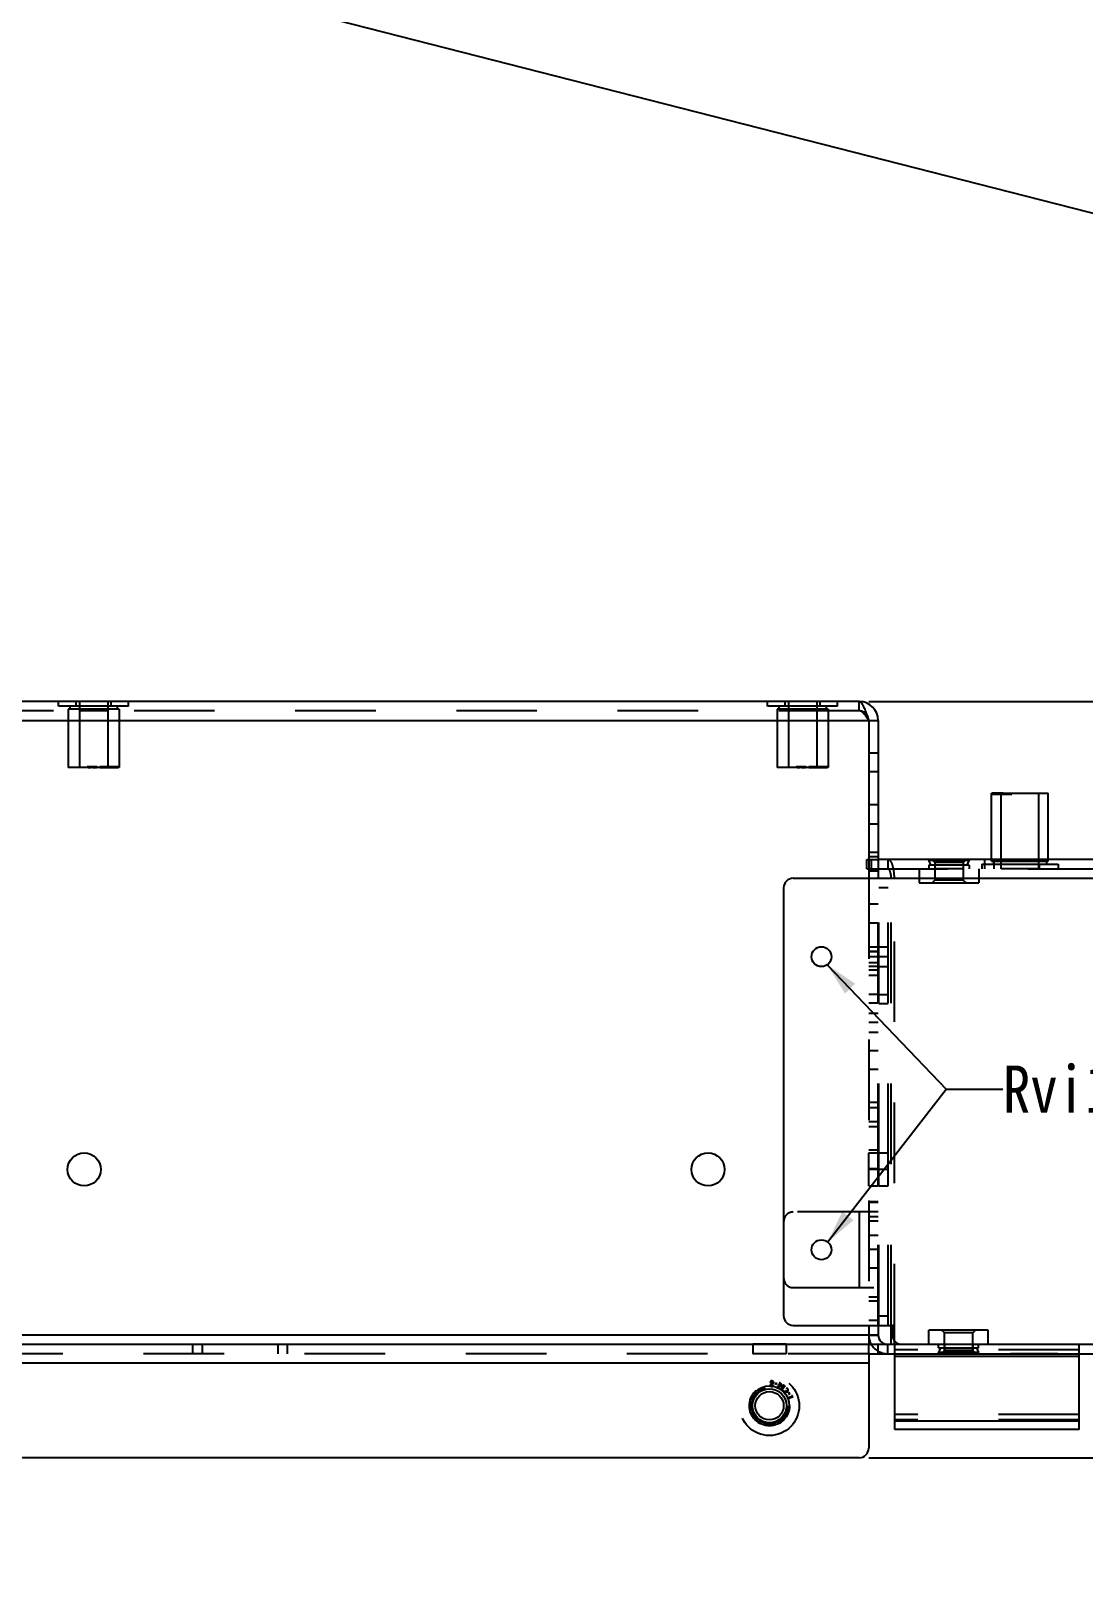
# Model space of a CAD drawing. Header units: millimetres. Extents: x 0 to 8948, y -1340 to 1100.
# Drawn here: x 609.4 to 720.8, y 769.6 to 934.8 of the extents above; entities that cross this region are included whole.
import ezdxf

# ---------------------------------------------------------------- set-up
doc = ezdxf.new("R2010")
doc.units = ezdxf.units.MM
doc.header["$LTSCALE"] = 85.25
doc.linetypes.add('HIDDEN', pattern=[0.2, 0.1, -0.1])
doc.layers.get('0').update_dxf_attribs({"linetype": 'CONTINUOUS'})
for name, color, linetype in [('02___PRT_ALL_AXES', 7, 'CONTINUOUS'), ('03___PRT_ALL_CURVES', 7, 'CONTINUOUS'), ('DEFAULT_2', 8, 'HIDDEN')]:
    doc.layers.add(name, color=color, linetype=linetype)
doc.styles.get("Standard").update_dxf_attribs({"font": 'txt', "width": 0.85})
doc.dimstyles.new('DIMSTYLE_1', dxfattribs={"dimtxt": 5, "dimasz": 3.5, "dimexe": 1.5, "dimexo": 1, "dimgap": 1.25, "dimtad": 1, "dimdsep": 46, "dimtxsty": 'Standard', "dimblk": '_FILLED', "dimblk1": '_FILLED', "dimblk2": '_FILLED', "dimcen": 0.09, "dimadec": 0, "dimazin": 0, "dimtp": 0.01, "dimtm": 0.01, "dimtfac": 1, "dimtofl": 0, "dimtmove": 0, "dimatfit": 3, "dimldrblk": '_FILLED', "dimfxl": 0, "dimtolj": 1, "dimarcsym": 0})
doc.dimstyles.get("Standard").update_dxf_attribs({"dimtxt": 2.5, "dimasz": 3.5, "dimexe": 1.5, "dimexo": 1, "dimtad": 1, "dimdsep": 46, "dimtxsty": 'Standard', "dimblk": '_FILLED', "dimblk1": '_FILLED', "dimblk2": '_FILLED', "dimcen": 0.09, "dimadec": 0, "dimazin": 0, "dimtol": 1, "dimtp": 0.01, "dimtm": 0.01, "dimtfac": 1, "dimtofl": 0, "dimtmove": 0, "dimatfit": 3, "dimldrblk": '_FILLED', "dimfxl": 0, "dimtolj": 1, "dimarcsym": 0})

# ---------------------------------------------------------------- blocks, each defined once
blk = doc.blocks.new('_FILLED')
at = {"color": 0, "linetype": 'ByBlock'}
blk.add_solid([(0, 0), (-1, 0.214), (-1, -0.214)], dxfattribs=at)
blk = doc.blocks.new('*D4')
at = {"color": 2, "linetype": 'Continuous', "transparency": 16777216}
for p, q in [((698.04, 863.91), (797.98, 863.91)), ((796.48, 863.91), (796.48, 823.91)), ((796.48, 783.91), (796.48, 823.91)), ((698.04, 783.91), (797.98, 783.91))]:
    blk.add_line(p, q, dxfattribs=at)
at = {"color": 2, "linetype": 'Continuous', "transparency": 16777216, "xscale": 3.5, "yscale": 3.5, "zscale": 3.5}
for p, rotation in [((796.48, 863.91), 90), ((796.48, 783.91), 270)]:
    blk.add_blockref('_FILLED', p, dxfattribs=dict(at, rotation=rotation))
at = {"color": 2, "linetype": 'Continuous', "transparency": 16777216, "insert": (790.23, 823.91), "char_height": 5, "width": 12.75, "attachment_point": 2, "rotation": 90, "line_spacing_factor": 0.9}
blk.add_mtext('*80', dxfattribs=at)

msp = doc.modelspace()

# ---------------------------------------------------------------- linework, layer by layer
msp.add_line((0, 1100), (4304.922, 0))
at = {"color": 3, "linetype": 'Continuous'}
for p, q in [((697.039, 863.913), (383.039, 863.913)), ((382.039, 861.913), (698.039, 861.913)), ((698.039, 861.913), (698.039, 845.213)), ((699.039, 861.913), (699.039, 845.213)), ((747.539, 847.213), (699.039, 847.213)), ((689.039, 844.213), (689.039, 798.913)), ((690.039, 845.213), (748.539, 845.213)), ((690.039, 797.913), (700.539, 797.913)), ((698.039, 797.913), (698.039, 795.913)), ((699.039, 797.913), (699.039, 796.913)), ((700.539, 796.913), (700.539, 797.913)), ((382.039, 796.913), (698.039, 796.913)), ((382.039, 795.913), (754.539, 795.913)), ((698.039, 795.023), (698.039, 784.913)), ((698.039, 793.913), (382.039, 793.913)), ((697.039, 783.913), (589.539, 783.913))]:
    msp.add_line(p, q, dxfattribs=at)
at = {"color": 7, "linetype": 'Continuous'}
for p, q in [((698.039, 861.913), (699.039, 861.913)), ((711.039, 847.213), (711.039, 854.213)), ((717.039, 847.213), (717.039, 854.213)), ((700.415, 795.913), (700.415, 797.913)), ((698.039, 796.913), (699.039, 796.913)), ((699.041, 796.859), (698.042, 796.805)), ((698.039, 795.023), (698.039, 795.913)), ((698.039, 794.913), (754.539, 794.913)), ((699.039, 794.913), (699.039, 795.913)), ((700.789, 786.913), (700.789, 794.913)), ((720.289, 794.62), (700.789, 794.62)), ((720.289, 786.913), (720.289, 794.913)), ((720.289, 787.791), (700.789, 787.791)), ((720.289, 786.913), (700.789, 786.913))]:
    msp.add_line(p, q, dxfattribs=at)
for radius in [1.8, 1.5]:
    msp.add_circle((687.539, 789.413), radius, dxfattribs=at)
at = {"color": 3, "linetype": 'Continuous'}
for centre, radius, start, end in [((697.039, 861.913), 2, 0, 90), ((690.039, 844.213), 1, 90, 180), ((690.039, 798.913), 1, 180, 270), ((700.039, 796.913), 1, 180, 270), ((701.539, 796.913), 1, 180, 270), ((697.039, 784.913), 1, 270, 360)]:
    msp.add_arc(centre, radius, start, end, dxfattribs=at)
at = {"color": 7, "linetype": 'Continuous'}
for centre, radius, start, end in [((697.039, 861.913), 1, 0, 35.03149), ((700.039, 796.913), 2, 183.07692, 210.14935)]:
    msp.add_arc(centre, radius, start, end, dxfattribs=at)
at = {"color": 3, "linetype": 'Continuous'}
for points, knots in [([(697.854, 862.487), (697.79, 862.679), (697.668, 863.028), (697.5, 863.431), (697.354, 863.679), (697.237, 863.832), (697.115, 863.913), (697.039, 863.913)], [0, 0, 0, 0, 0.3589742, 0.6541261, 0.770894, 0.8657475, 1, 1, 1, 1]), ([(698.039, 861.913), (697.993, 862.057), (697.932, 862.249), (697.869, 862.44), (697.854, 862.487)], [0, 0, 0, 0, 0.7542178, 1, 1, 1, 1])]:
    msp.add_open_spline(points, degree=3, knots=knots, dxfattribs=at)
at = {"layer": '02___PRT_ALL_AXES', "color": 8, "linetype": 'HIDDEN'}
for p, q in [((613.339, 863.113), (613.339, 856.913)), ((617.539, 863.913), (614.539, 863.913)), ((614.539, 863.913), (614.539, 856.913)), ((617.539, 862.913), (614.539, 862.913)), ((617.539, 863.913), (617.539, 856.913)), ((618.739, 863.113), (618.739, 856.913)), ((688.339, 863.113), (688.339, 856.913)), ((692.539, 863.913), (689.539, 863.913)), ((689.539, 863.913), (689.539, 856.913)), ((692.539, 862.913), (689.539, 862.913)), ((692.539, 863.913), (692.539, 856.913)), ((693.739, 863.113), (693.739, 856.913)), ((618.739, 856.913), (613.339, 856.913)), ((693.739, 856.913), (688.339, 856.913)), ((712.039, 846.213), (712.039, 854.213)), ((716.039, 846.213), (716.039, 854.213)), ((708.039, 847.213), (705.039, 847.213)), ((705.039, 847.213), (705.039, 846.213)), ((708.039, 846.213), (705.039, 846.213)), ((708.039, 847.213), (708.039, 846.213)), ((711.039, 847.013), (711.039, 847.213)), ((716.039, 847.213), (712.039, 847.213)), ((716.039, 846.213), (712.039, 846.213)), ((717.039, 847.013), (717.039, 847.213)), ((698.039, 837.963), (699.039, 837.963)), ((699.099, 837.963), (700.099, 837.963)), ((699.099, 835.863), (699.099, 837.962)), ((700.099, 835.863), (700.099, 837.962)), ((699.039, 836.913), (698.039, 836.913)), ((700.099, 836.913), (699.099, 836.913)), ((699.099, 835.863), (700.099, 835.863)), ((698.039, 816.163), (699.039, 816.163)), ((698.039, 812.663), (698.039, 816.162)), ((699.039, 812.663), (699.039, 816.162)), ((699.099, 816.163), (700.099, 816.163)), ((699.099, 812.663), (699.099, 816.163)), ((700.099, 812.663), (700.099, 816.163)), ((699.039, 814.413), (698.039, 814.413)), ((700.099, 814.413), (699.099, 814.413)), ((698.039, 812.663), (699.039, 812.663)), ((699.099, 812.663), (700.099, 812.663)), ((689.289, 795.913), (685.789, 795.913)), ((685.789, 795.913), (685.789, 794.913)), ((689.289, 794.913), (685.789, 794.913)), ((689.289, 795.913), (689.289, 794.913)), ((706.039, 795.913), (709.039, 795.913)), ((706.039, 795.913), (706.039, 794.913)), ((706.039, 794.913), (709.039, 794.913)), ((709.039, 795.913), (709.039, 794.913))]:
    msp.add_line(p, q, dxfattribs=at)
at = {"layer": '02___PRT_ALL_AXES', "color": 7, "linetype": 'Continuous'}
for p, q in [((711.039, 854.213), (717.039, 854.213)), ((711.039, 847.213), (711.039, 854.213)), ((717.039, 847.213), (717.039, 854.213))]:
    msp.add_line(p, q, dxfattribs=at)
at = {"layer": '02___PRT_ALL_AXES', "color": 3, "linetype": 'Continuous'}
for centre, radius in [((693.039, 836.913), 1.05), ((615.039, 814.413), 1.75), ((681.039, 814.413), 1.75), ((693.039, 805.913), 1.05), ((687.539, 789.413), 2.1)]:
    msp.add_circle(centre, radius, dxfattribs=at)
at = {"layer": '03___PRT_ALL_CURVES', "color": 8, "linetype": 'HIDDEN'}
msp.add_line((718.039, 794.913), (713.039, 794.913), dxfattribs=at)
at = {"layer": 'DEFAULT_2', "color": 8, "linetype": 'HIDDEN'}
for p, q in [((697.039, 862.913), (383.039, 862.913)), ((612.344, 863.413), (612.344, 863.913)), ((619.734, 863.413), (612.344, 863.413)), ((618.739, 863.113), (613.339, 863.113)), ((613.339, 863.113), (613.339, 856.913)), ((613.539, 863.413), (613.539, 863.113)), ((614.192, 863.413), (614.192, 863.913)), ((617.887, 863.413), (617.887, 863.913)), ((618.539, 863.413), (618.539, 863.113)), ((618.739, 863.113), (618.739, 856.913)), ((619.734, 863.413), (619.734, 863.913)), ((687.344, 863.413), (687.344, 863.913)), ((694.734, 863.413), (687.344, 863.413)), ((693.739, 863.113), (688.339, 863.113)), ((688.339, 863.113), (688.339, 856.913)), ((688.539, 863.413), (688.539, 863.113)), ((689.192, 863.413), (689.192, 863.913)), ((692.887, 863.413), (692.887, 863.913)), ((693.539, 863.413), (693.539, 863.113)), ((693.739, 863.113), (693.739, 856.913)), ((694.734, 863.413), (694.734, 863.913)), ((697.039, 862.913), (697.039, 863.913)), ((698.039, 858.483), (699.039, 858.483)), ((616.417, 857.013), (615.351, 857.013)), ((615.351, 857.013), (615.351, 856.913)), ((615.419, 856.913), (615.419, 857.013)), ((615.474, 857.013), (615.474, 856.913)), ((615.474, 856.913), (615.763, 856.913)), ((615.529, 856.913), (615.529, 857.013)), ((615.606, 856.913), (615.606, 857.013)), ((615.763, 857.013), (615.763, 856.913)), ((615.854, 856.913), (615.854, 857.013)), ((615.93, 857.013), (615.93, 856.913)), ((615.93, 856.913), (616.277, 856.913)), ((616.223, 857.013), (616.223, 856.913)), ((616.23, 856.913), (616.23, 857.013)), ((616.277, 856.913), (616.277, 857.013)), ((616.349, 857.013), (616.349, 856.913)), ((616.349, 856.913), (616.417, 856.913)), ((616.417, 856.913), (616.417, 857.013)), ((618.664, 857.013), (616.706, 857.013)), ((616.706, 856.913), (616.706, 857.013)), ((616.706, 856.913), (618.633, 856.913)), ((616.732, 856.913), (616.732, 857.013)), ((616.734, 856.913), (616.734, 857.013)), ((616.783, 856.913), (616.783, 857.013)), ((616.822, 856.913), (616.822, 857.013)), ((616.824, 856.913), (616.824, 857.013)), ((616.856, 856.913), (616.856, 857.013)), ((616.897, 856.913), (616.897, 857.013)), ((616.933, 856.913), (616.933, 857.013)), ((616.934, 856.913), (616.934, 857.013)), ((616.989, 856.913), (616.989, 857.013)), ((617.006, 856.913), (617.006, 857.013)), ((617.039, 856.913), (617.039, 857.013)), ((617.069, 856.913), (617.069, 857.013)), ((617.078, 856.913), (617.078, 857.013)), ((617.106, 856.913), (617.106, 857.013)), ((617.108, 856.913), (617.108, 857.013)), ((617.11, 856.913), (617.11, 857.013)), ((617.118, 856.913), (617.118, 857.013)), ((617.154, 856.913), (617.154, 857.013)), ((617.162, 856.913), (617.162, 857.013)), ((617.175, 856.913), (617.175, 857.013)), ((617.181, 856.913), (617.181, 857.013)), ((617.183, 856.913), (617.183, 857.013)), ((617.222, 856.913), (617.222, 857.013)), ((617.225, 856.913), (617.225, 857.013)), ((617.25, 856.913), (617.25, 857.013)), ((617.266, 856.913), (617.266, 857.013)), ((617.272, 856.913), (617.272, 857.013)), ((617.277, 856.913), (617.277, 857.013)), ((617.278, 856.913), (617.278, 857.013)), ((617.28, 856.913), (617.28, 857.013)), ((617.322, 856.913), (617.322, 857.013)), ((617.339, 856.913), (617.339, 857.013)), ((617.343, 856.913), (617.343, 857.013)), ((617.346, 856.913), (617.346, 857.013)), ((617.353, 857.013), (617.353, 856.913)), ((617.361, 856.913), (617.361, 857.013)), ((617.384, 856.913), (617.384, 857.013)), ((617.387, 856.913), (617.387, 857.013)), ((617.419, 856.913), (617.419, 857.013)), ((617.429, 856.913), (617.429, 857.013)), ((617.457, 856.913), (617.457, 857.013)), ((617.498, 856.913), (617.498, 857.013)), ((617.506, 857.013), (617.506, 856.913)), ((617.508, 856.913), (617.508, 857.013)), ((617.526, 856.913), (617.526, 857.013)), ((617.532, 856.913), (617.532, 857.013)), ((617.542, 856.913), (617.542, 857.013)), ((617.546, 856.913), (617.546, 857.013)), ((617.562, 856.913), (617.562, 857.013)), ((617.587, 856.913), (617.587, 857.013)), ((617.612, 856.913), (617.612, 857.013)), ((617.616, 856.913), (617.616, 857.013)), ((617.625, 856.913), (617.625, 857.013)), ((617.63, 856.913), (617.63, 857.013)), ((617.631, 856.913), (617.631, 857.013)), ((617.643, 856.913), (617.643, 857.013)), ((617.646, 856.913), (617.646, 857.013)), ((617.65, 856.913), (617.65, 857.013)), ((617.674, 856.913), (617.674, 857.013)), ((617.72, 856.913), (617.72, 857.013)), ((617.768, 856.913), (617.768, 857.013)), ((617.772, 856.913), (617.772, 857.013)), ((617.78, 856.913), (617.78, 857.013)), ((617.796, 856.913), (617.796, 857.013)), ((617.798, 856.913), (617.798, 857.013)), ((617.807, 856.913), (617.807, 857.013)), ((617.83, 856.913), (617.83, 857.013)), ((617.839, 856.913), (617.839, 857.013)), ((617.841, 856.913), (617.841, 857.013)), ((617.856, 856.913), (617.856, 857.013)), ((617.865, 856.913), (617.865, 857.013)), ((617.869, 856.913), (617.869, 857.013)), ((617.884, 856.913), (617.884, 857.013)), ((617.963, 856.913), (617.963, 857.013)), ((617.987, 856.913), (617.987, 857.013)), ((618.007, 856.913), (618.007, 857.013)), ((618.012, 856.913), (618.012, 857.013)), ((618.633, 857.013), (618.633, 856.913)), ((618.664, 857.013), (618.664, 856.913)), ((691.417, 857.013), (690.351, 857.013)), ((690.351, 857.013), (690.351, 856.913)), ((690.419, 856.913), (690.419, 857.013)), ((690.474, 857.013), (690.474, 856.913)), ((690.474, 856.913), (690.763, 856.913)), ((690.529, 856.913), (690.529, 857.013)), ((690.606, 856.913), (690.606, 857.013)), ((690.763, 857.013), (690.763, 856.913)), ((690.854, 856.913), (690.854, 857.013)), ((690.93, 857.013), (690.93, 856.913)), ((690.93, 856.913), (691.277, 856.913)), ((691.223, 857.013), (691.223, 856.913)), ((691.23, 856.913), (691.23, 857.013)), ((691.277, 856.913), (691.277, 857.013)), ((691.349, 857.013), (691.349, 856.913)), ((691.349, 856.913), (691.417, 856.913)), ((691.417, 856.913), (691.417, 857.013)), ((693.664, 857.013), (691.706, 857.013)), ((691.706, 856.913), (691.706, 857.013)), ((691.706, 856.913), (693.633, 856.913)), ((691.732, 856.913), (691.732, 857.013)), ((691.734, 856.913), (691.734, 857.013)), ((691.783, 856.913), (691.783, 857.013)), ((691.822, 856.913), (691.822, 857.013)), ((691.824, 856.913), (691.824, 857.013)), ((691.856, 856.913), (691.856, 857.013)), ((691.897, 856.913), (691.897, 857.013)), ((691.933, 856.913), (691.933, 857.013)), ((691.934, 856.913), (691.934, 857.013)), ((691.989, 856.913), (691.989, 857.013)), ((692.006, 856.913), (692.006, 857.013)), ((692.039, 856.913), (692.039, 857.013)), ((692.069, 856.913), (692.069, 857.013)), ((692.078, 856.913), (692.078, 857.013)), ((692.106, 856.913), (692.106, 857.013)), ((692.108, 856.913), (692.108, 857.013)), ((692.11, 856.913), (692.11, 857.013)), ((692.118, 856.913), (692.118, 857.013)), ((692.154, 856.913), (692.154, 857.013)), ((692.162, 856.913), (692.162, 857.013)), ((692.175, 856.913), (692.175, 857.013)), ((692.181, 856.913), (692.181, 857.013)), ((692.183, 856.913), (692.183, 857.013)), ((692.222, 856.913), (692.222, 857.013)), ((692.225, 856.913), (692.225, 857.013)), ((692.25, 856.913), (692.25, 857.013)), ((692.266, 856.913), (692.266, 857.013)), ((692.272, 856.913), (692.272, 857.013)), ((692.277, 856.913), (692.277, 857.013)), ((692.278, 856.913), (692.278, 857.013)), ((692.28, 856.913), (692.28, 857.013)), ((692.322, 856.913), (692.322, 857.013)), ((692.339, 856.913), (692.339, 857.013)), ((692.343, 856.913), (692.343, 857.013)), ((692.346, 856.913), (692.346, 857.013)), ((692.353, 857.013), (692.353, 856.913)), ((692.361, 856.913), (692.361, 857.013)), ((692.384, 856.913), (692.384, 857.013)), ((692.387, 856.913), (692.387, 857.013)), ((692.419, 856.913), (692.419, 857.013)), ((692.429, 856.913), (692.429, 857.013)), ((692.457, 856.913), (692.457, 857.013)), ((692.498, 856.913), (692.498, 857.013)), ((692.506, 857.013), (692.506, 856.913)), ((692.508, 856.913), (692.508, 857.013)), ((692.526, 856.913), (692.526, 857.013)), ((692.532, 856.913), (692.532, 857.013)), ((692.542, 856.913), (692.542, 857.013)), ((692.546, 856.913), (692.546, 857.013)), ((692.562, 856.913), (692.562, 857.013)), ((692.587, 856.913), (692.587, 857.013)), ((692.612, 856.913), (692.612, 857.013)), ((692.616, 856.913), (692.616, 857.013)), ((692.625, 856.913), (692.625, 857.013)), ((692.63, 856.913), (692.63, 857.013)), ((692.631, 856.913), (692.631, 857.013)), ((692.643, 856.913), (692.643, 857.013)), ((692.646, 856.913), (692.646, 857.013)), ((692.65, 856.913), (692.65, 857.013)), ((692.674, 856.913), (692.674, 857.013)), ((692.72, 856.913), (692.72, 857.013)), ((692.768, 856.913), (692.768, 857.013)), ((692.772, 856.913), (692.772, 857.013)), ((692.78, 856.913), (692.78, 857.013)), ((692.796, 856.913), (692.796, 857.013)), ((692.798, 856.913), (692.798, 857.013)), ((692.807, 856.913), (692.807, 857.013)), ((692.83, 856.913), (692.83, 857.013)), ((692.839, 856.913), (692.839, 857.013)), ((692.841, 856.913), (692.841, 857.013)), ((692.856, 856.913), (692.856, 857.013)), ((692.865, 856.913), (692.865, 857.013)), ((692.869, 856.913), (692.869, 857.013)), ((692.884, 856.913), (692.884, 857.013)), ((692.963, 856.913), (692.963, 857.013)), ((692.987, 856.913), (692.987, 857.013)), ((693.007, 856.913), (693.007, 857.013)), ((693.012, 856.913), (693.012, 857.013)), ((693.633, 857.013), (693.633, 856.913)), ((693.664, 857.013), (693.664, 856.913)), ((699.039, 856.483), (698.039, 856.483)), ((711.06, 854.113), (711.06, 854.213)), ((711.06, 854.113), (712.249, 854.113)), ((711.066, 854.213), (711.066, 854.113)), ((712.249, 854.213), (711.075, 854.213)), ((711.075, 854.113), (711.075, 854.213)), ((711.102, 854.213), (711.102, 854.113)), ((711.105, 854.213), (711.105, 854.113)), ((711.147, 854.213), (711.147, 854.113)), ((711.149, 854.213), (711.149, 854.113)), ((711.155, 854.213), (711.155, 854.113)), ((711.156, 854.213), (711.156, 854.113)), ((711.164, 854.213), (711.164, 854.113)), ((711.179, 854.213), (711.179, 854.113)), ((711.182, 854.213), (711.182, 854.113)), ((711.221, 854.213), (711.221, 854.113)), ((711.225, 854.213), (711.225, 854.113)), ((711.229, 854.213), (711.229, 854.113)), ((711.24, 854.213), (711.24, 854.113)), ((711.279, 854.213), (711.279, 854.113)), ((711.29, 854.213), (711.29, 854.113)), ((711.299, 854.213), (711.299, 854.113)), ((711.31, 854.213), (711.31, 854.113)), ((711.349, 854.213), (711.349, 854.113)), ((711.361, 854.213), (711.361, 854.113)), ((711.365, 854.213), (711.365, 854.113)), ((711.368, 854.213), (711.368, 854.113)), ((711.408, 854.213), (711.408, 854.113)), ((711.41, 854.213), (711.41, 854.113)), ((711.428, 854.213), (711.428, 854.113)), ((711.433, 854.213), (711.433, 854.113)), ((711.435, 854.213), (711.435, 854.113)), ((711.44, 854.213), (711.44, 854.113)), ((711.442, 854.213), (711.442, 854.113)), ((711.449, 854.213), (711.449, 854.113)), ((711.461, 854.213), (711.461, 854.113)), ((711.482, 854.213), (711.482, 854.113)), ((711.489, 854.213), (711.489, 854.113)), ((711.49, 854.213), (711.49, 854.113)), ((711.494, 854.213), (711.494, 854.113)), ((711.499, 854.213), (711.499, 854.113)), ((711.501, 854.213), (711.501, 854.113)), ((711.505, 854.213), (711.505, 854.113)), ((711.509, 854.213), (711.509, 854.113)), ((711.51, 854.213), (711.51, 854.113)), ((711.516, 854.213), (711.516, 854.113)), ((711.536, 854.213), (711.536, 854.113)), ((711.55, 854.213), (711.55, 854.113)), ((711.556, 854.113), (711.556, 854.213)), ((711.563, 854.213), (711.563, 854.113)), ((711.568, 854.213), (711.568, 854.113)), ((711.573, 854.213), (711.573, 854.113)), ((711.585, 854.213), (711.585, 854.113)), ((711.596, 854.213), (711.596, 854.113)), ((711.596, 854.213), (711.596, 854.113)), ((711.6, 854.213), (711.6, 854.113)), ((711.612, 854.213), (711.612, 854.113)), ((711.614, 854.113), (711.614, 854.213)), ((711.619, 854.213), (711.619, 854.113)), ((711.63, 854.213), (711.63, 854.113)), ((711.631, 854.213), (711.631, 854.113)), ((711.641, 854.213), (711.641, 854.113)), ((711.643, 854.213), (711.643, 854.113)), ((711.645, 854.213), (711.645, 854.113)), ((711.651, 854.213), (711.651, 854.113)), ((711.663, 854.213), (711.663, 854.113)), ((711.675, 854.213), (711.675, 854.113)), ((711.684, 854.213), (711.684, 854.113)), ((711.685, 854.213), (711.685, 854.113)), ((711.689, 854.213), (711.689, 854.113)), ((711.696, 854.213), (711.696, 854.113)), ((711.708, 854.213), (711.708, 854.113)), ((711.711, 854.213), (711.711, 854.113)), ((711.722, 854.213), (711.722, 854.113)), ((711.73, 854.213), (711.73, 854.113)), ((711.742, 854.213), (711.742, 854.113)), ((711.745, 854.213), (711.745, 854.113)), ((711.765, 854.213), (711.765, 854.113)), ((711.771, 854.213), (711.771, 854.113)), ((711.772, 854.213), (711.772, 854.113)), ((711.774, 854.213), (711.774, 854.113)), ((711.775, 854.213), (711.775, 854.113)), ((711.78, 854.213), (711.78, 854.113)), ((711.785, 854.213), (711.785, 854.113)), ((711.786, 854.213), (711.786, 854.113)), ((711.803, 854.213), (711.803, 854.113)), ((711.819, 854.213), (711.819, 854.113)), ((711.823, 854.213), (711.823, 854.113)), ((711.827, 854.213), (711.827, 854.113)), ((711.855, 854.213), (711.855, 854.113)), ((711.859, 854.213), (711.859, 854.113)), ((711.864, 854.213), (711.864, 854.113)), ((711.884, 854.213), (711.884, 854.113)), ((712.045, 854.213), (712.045, 854.113)), ((712.056, 854.213), (712.056, 854.113)), ((712.126, 854.213), (712.126, 854.113)), ((712.141, 854.213), (712.141, 854.113)), ((712.189, 854.213), (712.189, 854.113)), ((712.249, 854.213), (712.249, 854.113)), ((712.279, 854.213), (713.162, 854.213)), ((712.279, 854.213), (712.279, 854.113)), ((712.279, 854.113), (713.162, 854.113)), ((712.286, 854.213), (712.286, 854.113)), ((712.3, 854.213), (712.3, 854.113)), ((712.317, 854.213), (712.317, 854.113)), ((712.338, 854.213), (712.338, 854.113)), ((712.38, 854.213), (712.38, 854.113)), ((712.382, 854.213), (712.382, 854.113)), ((712.397, 854.113), (712.397, 854.213)), ((712.402, 854.213), (712.402, 854.113)), ((712.406, 854.213), (712.406, 854.113)), ((712.452, 854.213), (712.452, 854.113)), ((712.454, 854.213), (712.454, 854.113)), ((712.511, 854.213), (712.511, 854.113)), ((712.537, 854.213), (712.537, 854.113)), ((712.575, 854.213), (712.575, 854.113)), ((712.587, 854.213), (712.587, 854.113)), ((712.642, 854.213), (712.642, 854.113)), ((712.668, 854.213), (712.668, 854.113)), ((712.703, 854.213), (712.703, 854.113)), ((712.709, 854.213), (712.709, 854.113)), ((712.742, 854.213), (712.742, 854.113)), ((712.75, 854.113), (712.75, 854.213)), ((712.768, 854.213), (712.768, 854.113)), ((712.822, 854.213), (712.822, 854.113)), ((713.023, 854.213), (713.023, 854.113)), ((713.162, 854.213), (713.162, 854.113)), ((699.039, 852.983), (698.039, 852.983)), ((698.039, 850.983), (699.039, 850.983)), ((698.039, 847.983), (699.039, 847.983)), ((699.039, 847.463), (698.039, 847.463)), ((697.839, 847.213), (699.039, 847.213)), ((697.839, 846.213), (697.839, 847.213)), ((697.839, 846.213), (747.539, 846.213)), ((699.039, 845.983), (698.039, 845.983)), ((699.039, 845.963), (698.039, 845.963)), ((698.339, 846.213), (698.339, 847.213)), ((700.073, 847.213), (700.073, 846.213)), ((703.389, 846.213), (703.389, 844.713)), ((708.664, 847.183), (704.414, 847.183)), ((704.414, 847.183), (704.414, 847.083)), ((708.664, 847.083), (704.414, 847.083)), ((704.639, 846.593), (704.414, 847.083)), ((708.664, 846.593), (704.414, 846.593)), ((704.414, 846.593), (704.414, 846.213)), ((705.039, 846.883), (704.739, 847.183)), ((708.039, 846.883), (705.039, 846.883)), ((705.039, 846.883), (705.039, 845.013)), ((708.039, 846.883), (708.339, 847.183)), ((708.039, 846.883), (708.039, 845.013)), ((708.439, 846.593), (708.664, 847.083)), ((708.664, 847.183), (708.664, 847.083)), ((708.664, 846.593), (708.664, 846.213)), ((709.689, 846.213), (709.689, 844.713)), ((709.998, 846.713), (718.081, 846.713)), ((709.998, 846.713), (709.998, 846.213)), ((710.289, 847.213), (710.289, 846.213)), ((711.039, 847.013), (711.039, 847.213)), ((711.039, 847.013), (717.039, 847.013)), ((711.239, 847.013), (711.239, 846.713)), ((711.289, 847.213), (711.289, 846.213)), ((712.018, 846.713), (712.018, 846.213)), ((716.06, 846.713), (716.06, 846.213)), ((716.839, 847.013), (716.839, 846.713)), ((717.039, 847.013), (717.039, 847.213)), ((718.081, 846.713), (718.081, 846.213)), ((698.039, 845.213), (698.039, 797.913)), ((699.039, 797.913), (699.039, 845.213)), ((699.099, 797.913), (699.099, 845.213)), ((700.099, 844.213), (699.099, 844.213)), ((700.099, 797.913), (700.099, 845.213)), ((700.415, 797.913), (700.415, 845.213)), ((700.757, 795.913), (700.757, 845.213)), ((703.389, 844.713), (709.689, 844.713)), ((704.064, 844.733), (705.955, 844.733)), ((704.064, 844.733), (704.064, 844.713)), ((704.077, 844.733), (704.077, 844.713)), ((704.1, 844.713), (704.1, 844.733)), ((704.107, 844.733), (704.107, 844.713)), ((704.145, 844.713), (704.145, 844.733)), ((704.146, 844.733), (704.146, 844.713)), ((704.147, 844.733), (704.147, 844.713)), ((704.148, 844.733), (704.148, 844.713)), ((704.159, 844.733), (704.159, 844.713)), ((704.169, 844.713), (704.169, 844.733)), ((704.392, 844.733), (704.392, 844.713)), ((704.425, 844.733), (704.425, 844.713)), ((704.506, 844.733), (704.506, 844.713)), ((704.539, 844.733), (704.539, 844.713)), ((704.548, 844.733), (704.548, 844.713)), ((704.56, 844.733), (704.56, 844.713)), ((704.58, 844.733), (704.58, 844.713)), ((704.581, 844.733), (704.581, 844.713)), ((704.583, 844.733), (704.583, 844.713)), ((704.61, 844.733), (704.61, 844.713)), ((704.611, 844.733), (704.611, 844.713)), ((704.617, 844.733), (704.617, 844.713)), ((704.627, 844.733), (704.627, 844.713)), ((704.639, 844.713), (704.639, 844.733)), ((704.64, 844.733), (704.64, 844.713)), ((704.685, 844.733), (704.685, 844.713)), ((704.697, 844.733), (704.697, 844.713)), ((704.727, 844.733), (704.727, 844.713)), ((704.73, 844.733), (704.73, 844.713)), ((704.733, 844.733), (704.733, 844.713)), ((705.039, 845.013), (704.739, 844.713)), ((704.74, 844.733), (704.74, 844.713)), ((704.807, 844.733), (704.807, 844.713)), ((704.825, 844.733), (704.825, 844.713)), ((704.827, 844.733), (704.827, 844.713)), ((704.829, 844.733), (704.829, 844.713)), ((704.83, 844.713), (704.83, 844.733)), ((704.844, 844.733), (704.844, 844.713)), ((704.847, 844.733), (704.847, 844.713)), ((704.85, 844.733), (704.85, 844.713)), ((704.863, 844.733), (704.863, 844.713)), ((704.864, 844.733), (704.864, 844.713)), ((704.872, 844.733), (704.872, 844.713)), ((704.873, 844.733), (704.873, 844.713)), ((704.934, 844.733), (704.934, 844.713)), ((704.934, 844.733), (704.934, 844.713)), ((704.946, 844.713), (704.946, 844.733)), ((704.971, 844.733), (704.971, 844.713)), ((704.977, 844.733), (704.977, 844.713)), ((704.993, 844.733), (704.993, 844.713)), ((704.995, 844.733), (704.995, 844.713)), ((705.008, 844.713), (705.008, 844.733)), ((705.013, 844.733), (705.013, 844.713)), ((705.022, 844.733), (705.022, 844.713)), ((705.023, 844.713), (705.023, 844.733)), ((705.026, 844.733), (705.026, 844.713)), ((705.038, 844.733), (705.038, 844.713)), ((708.039, 845.013), (705.039, 845.013)), ((705.052, 844.713), (705.052, 844.733)), ((705.053, 844.733), (705.053, 844.713)), ((705.054, 844.733), (705.054, 844.713)), ((705.087, 844.713), (705.087, 844.733)), ((705.095, 844.733), (705.095, 844.713)), ((705.154, 844.733), (705.154, 844.713)), ((705.161, 844.713), (705.161, 844.733)), ((705.185, 844.733), (705.185, 844.713)), ((705.196, 844.733), (705.196, 844.713)), ((705.208, 844.713), (705.208, 844.733)), ((705.219, 844.733), (705.219, 844.713)), ((705.22, 844.713), (705.22, 844.733)), ((705.23, 844.733), (705.23, 844.713)), ((705.232, 844.733), (705.232, 844.713)), ((705.271, 844.733), (705.271, 844.713)), ((705.3, 844.733), (705.3, 844.713)), ((705.307, 844.733), (705.307, 844.713)), ((705.308, 844.733), (705.308, 844.713)), ((705.384, 844.713), (705.384, 844.733)), ((705.402, 844.733), (705.402, 844.713)), ((705.43, 844.733), (705.43, 844.713)), ((705.443, 844.733), (705.443, 844.713)), ((705.453, 844.713), (705.453, 844.733)), ((705.471, 844.733), (705.471, 844.713)), ((705.501, 844.713), (705.501, 844.733)), ((705.509, 844.733), (705.509, 844.713)), ((705.638, 844.713), (705.638, 844.733)), ((705.672, 844.733), (705.672, 844.713)), ((705.701, 844.733), (705.701, 844.713)), ((705.708, 844.733), (705.708, 844.713)), ((705.737, 844.733), (705.737, 844.713)), ((705.749, 844.733), (705.749, 844.713)), ((705.777, 844.733), (705.777, 844.713)), ((705.784, 844.733), (705.784, 844.713)), ((705.943, 844.733), (705.943, 844.713)), ((705.955, 844.733), (705.955, 844.713)), ((706.095, 844.733), (706.476, 844.733)), ((706.095, 844.733), (706.095, 844.713)), ((706.096, 844.733), (706.096, 844.713)), ((706.136, 844.733), (706.136, 844.713)), ((706.146, 844.733), (706.146, 844.713)), ((706.146, 844.733), (706.146, 844.713)), ((706.147, 844.733), (706.147, 844.713)), ((706.169, 844.733), (706.169, 844.713)), ((706.176, 844.733), (706.176, 844.713)), ((706.176, 844.713), (706.176, 844.733)), ((706.181, 844.733), (706.181, 844.713)), ((706.184, 844.733), (706.184, 844.713)), ((706.262, 844.733), (706.262, 844.713)), ((706.278, 844.733), (706.278, 844.713)), ((706.278, 844.733), (706.278, 844.713)), ((706.288, 844.733), (706.288, 844.713)), ((706.312, 844.733), (706.312, 844.713)), ((706.324, 844.733), (706.324, 844.713)), ((706.369, 844.733), (706.369, 844.713)), ((706.396, 844.733), (706.396, 844.713)), ((706.403, 844.733), (706.403, 844.713)), ((706.428, 844.733), (706.428, 844.713)), ((706.429, 844.713), (706.429, 844.733)), ((706.435, 844.733), (706.435, 844.713)), ((706.436, 844.733), (706.436, 844.713)), ((706.443, 844.713), (706.443, 844.733)), ((706.447, 844.733), (706.447, 844.713)), ((706.475, 844.733), (706.475, 844.713)), ((706.476, 844.713), (706.476, 844.733)), ((708.039, 845.013), (708.339, 844.713)), ((699.039, 842.483), (698.039, 842.483)), ((698.039, 840.483), (699.039, 840.483)), ((698.039, 837.483), (699.039, 837.483)), ((699.039, 837.48), (698.039, 837.48)), ((699.039, 836.277), (698.039, 836.277)), ((699.039, 835.863), (698.039, 835.863)), ((699.039, 835.483), (698.039, 835.483)), ((699.039, 834.913), (698.039, 834.913)), ((699.039, 832.913), (698.039, 832.913)), ((699.099, 832.913), (700.099, 832.913)), ((699.039, 831.983), (698.039, 831.983)), ((699.039, 830.913), (698.039, 830.913)), ((700.099, 831.913), (699.099, 831.913)), ((698.039, 829.983), (699.039, 829.983)), ((699.039, 828.913), (698.039, 828.913)), ((698.039, 826.983), (699.039, 826.983)), ((699.039, 824.983), (698.039, 824.983)), ((699.039, 821.483), (698.039, 821.483)), ((699.039, 820.913), (698.039, 820.913)), ((698.039, 819.483), (699.039, 819.483)), ((699.039, 818.913), (698.039, 818.913)), ((698.039, 816.483), (699.039, 816.483)), ((699.039, 814.483), (698.039, 814.483)), ((699.039, 809.913), (690.039, 809.913)), ((697.039, 809.913), (697.039, 801.913)), ((699.039, 810.983), (698.039, 810.983)), ((699.039, 810.913), (698.039, 810.913)), ((699.039, 809.413), (698.039, 809.413)), ((698.039, 808.983), (699.039, 808.983)), ((699.039, 807.413), (698.039, 807.413)), ((698.039, 805.983), (699.039, 805.983)), ((699.039, 803.983), (698.039, 803.983)), ((690.039, 801.913), (699.039, 801.913)), ((699.039, 800.913), (698.039, 800.913)), ((699.039, 800.483), (698.039, 800.483)), ((698.039, 798.483), (699.039, 798.483)), ((699.099, 798.913), (700.099, 798.913)), ((700.757, 797.913), (700.539, 797.913)), ((710.689, 797.413), (704.389, 797.413)), ((704.389, 795.913), (704.389, 797.413)), ((706.039, 797.113), (705.739, 797.413)), ((709.039, 797.113), (706.039, 797.113)), ((706.039, 795.243), (706.039, 797.113)), ((707.602, 797.413), (707.602, 797.393)), ((707.983, 797.393), (707.602, 797.393)), ((707.603, 797.393), (707.603, 797.413)), ((707.631, 797.393), (707.631, 797.413)), ((707.635, 797.413), (707.635, 797.393)), ((707.642, 797.393), (707.642, 797.413)), ((707.643, 797.393), (707.643, 797.413)), ((707.649, 797.413), (707.649, 797.393)), ((707.65, 797.393), (707.65, 797.413)), ((707.676, 797.393), (707.676, 797.413)), ((707.682, 797.393), (707.682, 797.413)), ((707.71, 797.393), (707.71, 797.413)), ((707.755, 797.393), (707.755, 797.413)), ((707.767, 797.393), (707.767, 797.413)), ((707.791, 797.393), (707.791, 797.413)), ((707.8, 797.393), (707.8, 797.413)), ((707.801, 797.393), (707.801, 797.413)), ((707.816, 797.393), (707.816, 797.413)), ((707.894, 797.393), (707.894, 797.413)), ((707.898, 797.393), (707.898, 797.413)), ((707.902, 797.413), (707.902, 797.393)), ((707.903, 797.393), (707.903, 797.413)), ((707.909, 797.393), (707.909, 797.413)), ((707.931, 797.393), (707.931, 797.413)), ((707.932, 797.393), (707.932, 797.413)), ((707.933, 797.393), (707.933, 797.413)), ((707.942, 797.393), (707.942, 797.413)), ((707.982, 797.393), (707.982, 797.413)), ((707.984, 797.393), (707.984, 797.413)), ((708.123, 797.393), (708.123, 797.413)), ((710.015, 797.393), (708.123, 797.393)), ((708.135, 797.393), (708.135, 797.413)), ((708.294, 797.393), (708.294, 797.413)), ((708.302, 797.393), (708.302, 797.413)), ((708.33, 797.393), (708.33, 797.413)), ((708.341, 797.393), (708.341, 797.413)), ((708.37, 797.393), (708.37, 797.413)), ((708.378, 797.393), (708.378, 797.413)), ((708.406, 797.393), (708.406, 797.413)), ((708.44, 797.413), (708.44, 797.393)), ((708.569, 797.393), (708.569, 797.413)), ((708.577, 797.413), (708.577, 797.393)), ((708.608, 797.393), (708.608, 797.413)), ((708.625, 797.413), (708.625, 797.393)), ((708.635, 797.393), (708.635, 797.413)), ((708.648, 797.393), (708.648, 797.413)), ((708.677, 797.393), (708.677, 797.413)), ((708.695, 797.413), (708.695, 797.393)), ((708.771, 797.393), (708.771, 797.413)), ((708.771, 797.393), (708.771, 797.413)), ((708.779, 797.393), (708.779, 797.413)), ((708.807, 797.393), (708.807, 797.413)), ((708.846, 797.393), (708.846, 797.413)), ((708.848, 797.393), (708.848, 797.413)), ((708.859, 797.413), (708.859, 797.393)), ((708.859, 797.393), (708.859, 797.413)), ((708.87, 797.413), (708.87, 797.393)), ((708.882, 797.393), (708.882, 797.413)), ((708.893, 797.393), (708.893, 797.413)), ((708.917, 797.413), (708.917, 797.393)), ((708.924, 797.393), (708.924, 797.413)), ((708.984, 797.393), (708.984, 797.413)), ((708.991, 797.413), (708.991, 797.393)), ((709.025, 797.393), (709.025, 797.413)), ((709.025, 797.413), (709.025, 797.393)), ((709.027, 797.413), (709.027, 797.393)), ((709.039, 797.113), (709.339, 797.413)), ((709.039, 795.243), (709.039, 797.113)), ((709.04, 797.393), (709.04, 797.413)), ((709.052, 797.393), (709.052, 797.413)), ((709.055, 797.413), (709.055, 797.393)), ((709.056, 797.393), (709.056, 797.413)), ((709.066, 797.393), (709.066, 797.413)), ((709.07, 797.413), (709.07, 797.393)), ((709.083, 797.393), (709.083, 797.413)), ((709.086, 797.393), (709.086, 797.413)), ((709.101, 797.393), (709.101, 797.413)), ((709.107, 797.393), (709.107, 797.413)), ((709.132, 797.413), (709.132, 797.393)), ((709.144, 797.393), (709.144, 797.413)), ((709.145, 797.393), (709.145, 797.413)), ((709.205, 797.393), (709.205, 797.413)), ((709.206, 797.393), (709.206, 797.413)), ((709.214, 797.393), (709.214, 797.413)), ((709.216, 797.393), (709.216, 797.413)), ((709.228, 797.413), (709.228, 797.393)), ((709.231, 797.393), (709.231, 797.413)), ((709.234, 797.393), (709.234, 797.413)), ((709.248, 797.413), (709.248, 797.393)), ((709.249, 797.393), (709.249, 797.413)), ((709.251, 797.393), (709.251, 797.413)), ((709.254, 797.393), (709.254, 797.413)), ((709.271, 797.393), (709.271, 797.413)), ((709.338, 797.413), (709.338, 797.393)), ((709.345, 797.413), (709.345, 797.393)), ((709.348, 797.393), (709.348, 797.413)), ((709.351, 797.393), (709.351, 797.413)), ((709.381, 797.393), (709.381, 797.413)), ((709.393, 797.393), (709.393, 797.413)), ((709.438, 797.393), (709.438, 797.413)), ((709.439, 797.413), (709.439, 797.393)), ((709.451, 797.393), (709.451, 797.413)), ((709.461, 797.393), (709.461, 797.413)), ((709.467, 797.393), (709.467, 797.413)), ((709.468, 797.393), (709.468, 797.413)), ((709.495, 797.393), (709.495, 797.413)), ((709.497, 797.393), (709.497, 797.413)), ((709.498, 797.393), (709.498, 797.413)), ((709.518, 797.393), (709.518, 797.413)), ((709.53, 797.393), (709.53, 797.413)), ((709.539, 797.393), (709.539, 797.413)), ((709.572, 797.393), (709.572, 797.413)), ((709.653, 797.393), (709.653, 797.413)), ((709.686, 797.393), (709.686, 797.413)), ((709.91, 797.413), (709.91, 797.393)), ((709.92, 797.393), (709.92, 797.413)), ((709.93, 797.393), (709.93, 797.413)), ((709.932, 797.393), (709.932, 797.413)), ((709.933, 797.393), (709.933, 797.413)), ((709.933, 797.413), (709.933, 797.393)), ((709.971, 797.393), (709.971, 797.413)), ((709.978, 797.413), (709.978, 797.393)), ((710.001, 797.393), (710.001, 797.413)), ((710.015, 797.393), (710.015, 797.413)), ((710.689, 795.913), (710.689, 797.413)), ((698.039, 794.913), (382.039, 794.913)), ((626.539, 794.913), (626.539, 795.913)), ((627.539, 795.913), (627.539, 794.913)), ((635.539, 795.913), (635.539, 794.913)), ((636.539, 794.913), (636.539, 795.913)), ((700.039, 795.913), (700.039, 794.913)), ((700.789, 794.913), (700.789, 795.913)), ((720.289, 795.327), (700.789, 795.327)), ((705.414, 795.533), (705.414, 795.913)), ((705.414, 795.533), (709.664, 795.533)), ((705.639, 795.533), (705.414, 795.043)), ((709.664, 795.043), (705.414, 795.043)), ((705.414, 794.943), (705.414, 795.043)), ((705.414, 794.943), (709.664, 794.943)), ((706.039, 795.243), (705.739, 794.943)), ((709.039, 795.243), (706.039, 795.243)), ((709.039, 795.243), (709.339, 794.943)), ((709.439, 795.533), (709.664, 795.043)), ((709.664, 795.533), (709.664, 795.913)), ((709.664, 794.943), (709.664, 795.043)), ((720.289, 794.913), (720.289, 795.913)), ((687.635, 792.014), (687.631, 791.878)), ((687.631, 791.878), (687.643, 791.877)), ((687.909, 791.577), (687.898, 791.578)), ((687.902, 791.473), (687.909, 791.577)), ((688.135, 791.81), (688.123, 791.772)), ((688.123, 791.772), (688.33, 791.71)), ((688.341, 791.747), (688.135, 791.81)), ((688.302, 791.368), (688.294, 791.356)), ((688.378, 791.334), (688.302, 791.368)), ((688.33, 791.71), (688.341, 791.747)), ((688.625, 791.745), (688.378, 791.334)), ((688.406, 791.33), (688.648, 791.732)), ((688.893, 791.67), (688.406, 791.33)), ((688.44, 791.268), (688.846, 791.55)), ((688.577, 791.855), (688.569, 791.843)), ((688.569, 791.843), (688.608, 791.809)), ((688.695, 791.756), (688.771, 791.721)), ((688.771, 791.721), (688.779, 791.734)), ((688.846, 791.55), (688.771, 791.069)), ((688.807, 791.133), (688.893, 791.67)), ((689.027, 791.497), (688.807, 791.133)), ((688.87, 791.102), (689.083, 791.455)), ((688.991, 791.605), (688.984, 791.593)), ((688.984, 791.593), (689.025, 791.556)), ((689.132, 791.485), (689.206, 791.459)), ((689.206, 791.459), (689.214, 791.471)), ((689.345, 791.277), (689.339, 791.259)), ((688.924, 790.993), (688.882, 791.032)), ((688.917, 790.98), (688.924, 790.993)), ((689.07, 790.971), (689.052, 790.977)), ((689.248, 791.029), (689.228, 791.024)), ((689.439, 790.176), (689.451, 790.148)), ((689.451, 790.148), (689.933, 790.349)), ((689.91, 790.404), (689.495, 790.232)), ((689.495, 790.232), (689.518, 790.359)), ((689.518, 790.359), (689.497, 790.364)), ((689.572, 790.814), (689.539, 790.793)), ((689.539, 790.793), (689.653, 790.611)), ((689.686, 790.631), (689.572, 790.814)), ((689.653, 790.611), (689.686, 790.631)), ((689.933, 790.499), (689.92, 790.494)), ((689.92, 790.494), (689.93, 790.447)), ((689.978, 790.333), (690.001, 790.297)), ((690.001, 790.297), (690.015, 790.303)), ((720.289, 788.498), (700.789, 788.498)), ((720.289, 787.913), (700.789, 787.913))]:
    msp.add_line(p, q, dxfattribs=at)
for radius in [3.15, 2.125, 1.9]:
    msp.add_circle((687.539, 789.413), radius, dxfattribs=at)
for centre, radius, start, end in [((697.039, 861.913), 1, 35.03149, 90), ((690.039, 808.913), 1, 90, 180), ((690.039, 802.913), 1, 180, 270), ((700.039, 796.913), 2, 180, 183.07692), ((700.039, 796.913), 2, 210.14935, 270), ((688.106, 789.794), 1.438, 58.91018, 62.46337)]:
    msp.add_arc(centre, radius, start, end, dxfattribs=at)
for points, knots in [([(698.039, 861.913), (697.957, 862.041), (697.8, 862.287), (697.525, 862.667), (697.232, 862.913), (697.039, 862.913)], [0, 0, 0, 0, 0.3160847, 0.5993038, 1, 1, 1, 1]), ([(700.757, 845.213), (700.757, 845.468), (700.729, 845.946), (700.589, 846.576), (700.411, 847.025), (700.174, 847.213), (700.073, 847.213)], [0, 0, 0, 0, 0.3451565, 0.6446176, 0.8637516, 1, 1, 1, 1]), ([(700.415, 845.213), (700.415, 845.451), (700.397, 845.769), (700.2, 846.213), (700.073, 846.213)], [0, 0, 0, 0, 0.6528019, 1, 1, 1, 1])]:
    msp.add_open_spline(points, degree=3, knots=knots, dxfattribs=at)
for points in [[(687.603, 791.614), (687.599, 791.572), (687.611, 791.535), (687.642, 791.503)], [(687.65, 791.702), (687.622, 791.678), (687.607, 791.648), (687.603, 791.614)], [(687.8, 792.039), (687.741, 792.046), (687.686, 792.037), (687.635, 792.014)], [(687.642, 791.503), (687.671, 791.472), (687.713, 791.453), (687.767, 791.448)], [(687.643, 791.877), (687.654, 791.921), (687.676, 791.956), (687.71, 791.981)], [(687.676, 791.511), (687.656, 791.532), (687.647, 791.555), (687.65, 791.58)], [(687.791, 791.776), (687.724, 791.75), (687.678, 791.726), (687.65, 791.702)], [(687.65, 791.58), (687.652, 791.6), (687.662, 791.618), (687.682, 791.632)], [(687.755, 791.474), (687.722, 791.477), (687.695, 791.49), (687.676, 791.511)], [(687.682, 791.632), (687.702, 791.647), (687.742, 791.666), (687.801, 791.689)], [(687.71, 791.981), (687.743, 792.007), (687.778, 792.017), (687.816, 792.013)], [(687.898, 791.578), (687.871, 791.501), (687.823, 791.466), (687.755, 791.474)], [(687.767, 791.448), (687.819, 791.442), (687.865, 791.451), (687.902, 791.473)], [(687.894, 791.828), (687.872, 791.812), (687.839, 791.795), (687.791, 791.776)], [(687.942, 791.977), (687.91, 792.012), (687.863, 792.032), (687.8, 792.039)], [(687.801, 791.689), (687.861, 791.713), (687.905, 791.734), (687.933, 791.754)], [(687.816, 792.013), (687.851, 792.009), (687.88, 791.996), (687.903, 791.972)], [(687.931, 791.892), (687.928, 791.865), (687.916, 791.844), (687.894, 791.828)], [(687.903, 791.972), (687.924, 791.948), (687.934, 791.921), (687.931, 791.892)], [(687.933, 791.754), (687.961, 791.773), (687.978, 791.805), (687.982, 791.849)], [(687.982, 791.849), (687.988, 791.899), (687.974, 791.943), (687.942, 791.977)], [(688.294, 791.356), (688.304, 791.352), (688.329, 791.338), (688.37, 791.313)], [(688.37, 791.313), (688.404, 791.292), (688.428, 791.277), (688.44, 791.268)], [(688.677, 791.792), (688.65, 791.808), (688.616, 791.829), (688.577, 791.855)], [(688.608, 791.809), (688.625, 791.794), (688.634, 791.782), (688.635, 791.775)], [(688.635, 791.775), (688.636, 791.768), (688.633, 791.758), (688.625, 791.745)], [(688.648, 791.732), (688.663, 791.757), (688.678, 791.764), (688.695, 791.756)], [(688.779, 791.734), (688.746, 791.751), (688.713, 791.77), (688.677, 791.792)], [(689.101, 791.536), (689.068, 791.556), (689.032, 791.579), (688.991, 791.605)], [(689.025, 791.556), (689.035, 791.546), (689.04, 791.538), (689.04, 791.53)], [(689.04, 791.53), (689.041, 791.524), (689.036, 791.513), (689.027, 791.497)], [(689.083, 791.455), (689.093, 791.472), (689.1, 791.482), (689.107, 791.486)], [(689.214, 791.471), (689.163, 791.5), (689.125, 791.522), (689.101, 791.536)], [(689.107, 791.486), (689.113, 791.489), (689.122, 791.49), (689.132, 791.485)], [(689.339, 791.259), (689.338, 791.252), (689.34, 791.245), (689.345, 791.24)], [(689.393, 791.276), (689.371, 791.285), (689.355, 791.286), (689.345, 791.277)], [(689.345, 791.24), (689.352, 791.232), (689.364, 791.227), (689.381, 791.224)], [(689.468, 791.215), (689.44, 791.246), (689.415, 791.266), (689.393, 791.276)], [(688.848, 791.025), (688.873, 791.01), (688.896, 790.995), (688.917, 790.98)], [(688.859, 791.065), (688.857, 791.075), (688.861, 791.087), (688.87, 791.102)], [(688.882, 791.032), (688.869, 791.045), (688.861, 791.055), (688.859, 791.065)], [(689.052, 790.977), (689.033, 790.936), (689.024, 790.9), (689.026, 790.868)], [(689.026, 790.868), (689.028, 790.836), (689.04, 790.806), (689.066, 790.777)], [(689.056, 790.891), (689.052, 790.917), (689.058, 790.944), (689.07, 790.971)], [(689.086, 790.825), (689.069, 790.843), (689.06, 790.865), (689.056, 790.891)], [(689.066, 790.777), (689.088, 790.752), (689.114, 790.738), (689.145, 790.734)], [(689.144, 790.794), (689.122, 790.796), (689.102, 790.806), (689.086, 790.825)], [(689.205, 790.815), (689.187, 790.799), (689.166, 790.792), (689.144, 790.794)], [(689.145, 790.734), (689.175, 790.73), (689.198, 790.735), (689.216, 790.751)], [(689.231, 790.973), (689.239, 790.891), (689.231, 790.838), (689.205, 790.815)], [(689.216, 790.751), (689.233, 790.767), (689.245, 790.788), (689.249, 790.814)], [(689.228, 791.024), (689.228, 791.008), (689.229, 790.991), (689.231, 790.973)], [(689.271, 790.957), (689.256, 790.973), (689.249, 790.998), (689.248, 791.029)], [(689.249, 790.814), (689.254, 790.841), (689.255, 790.874), (689.251, 790.916)], [(689.251, 790.916), (689.278, 790.882), (689.312, 790.864), (689.351, 790.864)], [(689.348, 790.929), (689.316, 790.926), (689.291, 790.935), (689.271, 790.957)], [(689.438, 790.971), (689.41, 790.946), (689.379, 790.932), (689.348, 790.929)], [(689.351, 790.864), (689.391, 790.863), (689.428, 790.878), (689.461, 790.909)], [(689.381, 791.224), (689.423, 791.217), (689.451, 791.203), (689.467, 791.186)], [(689.497, 791.081), (689.492, 791.039), (689.473, 791.002), (689.438, 790.971)], [(689.497, 790.364), (689.488, 790.315), (689.469, 790.252), (689.439, 790.176)], [(689.461, 790.909), (689.505, 790.948), (689.528, 790.997), (689.53, 791.055)], [(689.467, 791.186), (689.492, 791.159), (689.502, 791.124), (689.497, 791.081)], [(689.53, 791.055), (689.532, 791.114), (689.511, 791.167), (689.468, 791.215)], [(689.93, 790.447), (689.935, 790.426), (689.928, 790.412), (689.91, 790.404)], [(689.971, 790.4), (689.956, 790.437), (689.943, 790.47), (689.933, 790.499)], [(689.933, 790.349), (689.952, 790.357), (689.967, 790.352), (689.978, 790.333)], [(690.015, 790.303), (690.001, 790.332), (689.986, 790.364), (689.971, 790.4)]]:
    msp.add_open_spline(points, degree=3, dxfattribs=at)

# ---------------------------------------------------------------- texts
at = {"color": 2, "linetype": 'Continuous', "insert": (712.242, 825.406), "char_height": 5, "width": 44.625, "attachment_point": 1, "line_spacing_factor": 0.9}
msp.add_mtext('Rvi1铆接点', dxfattribs=at)

# ---------------------------------------------------------------- dimensions: what is measured, and where the dimension line sits
at = {"color": 2, "linetype": 'Continuous'}
dim = msp.add_linear_dim(base=(796.476, 783.913), p1=(697.039, 863.913), p2=(697.039, 783.913), angle=270, text='*<>', dimstyle='DIMSTYLE_1', dxfattribs=at)
dim.commit()
dim.dimension.update_dxf_attribs({"geometry": '*D4', "text_midpoint": (796.476, 823.913), "dimtype": 160})

# ---------------------------------------------------------------- leaders
at = {"color": 2, "linetype": 'Continuous', "annotation_type": 0, "has_hookline": 1, "hookline_direction": 1, "text_width": 30.439}
for points in [[(693.654, 836.062), (706.242, 822.906), (712.242, 822.906)], [(693.694, 806.733), (706.242, 822.906), (712.242, 822.906)]]:
    msp.add_leader(points, dimstyle='Standard', override={"dimtad": 0}, dxfattribs=at)

doc.saveas('drawing.dxf')
